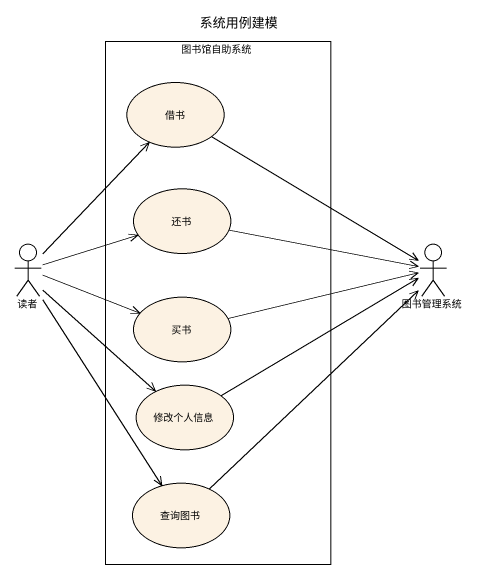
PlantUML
@startuml
title 系统用例建模
rectangle 图书馆自助系统 {
  usecase 借书
  usecase 还书
  usecase 买书
  usecase 修改个人信息
  usecase 查询图书
}
actor 读者
actor 图书管理系统
借书 --> 图书管理系统
还书 -right-> 图书管理系统
读者 -up-> 借书
读者 -right-> 还书
读者 -right-> 买书
读者 --> 修改个人信息
读者 --> 查询图书
买书 -right-> 图书管理系统
修改个人信息 -right-> 图书管理系统
查询图书 -up-> 图书管理系统
@enduml
